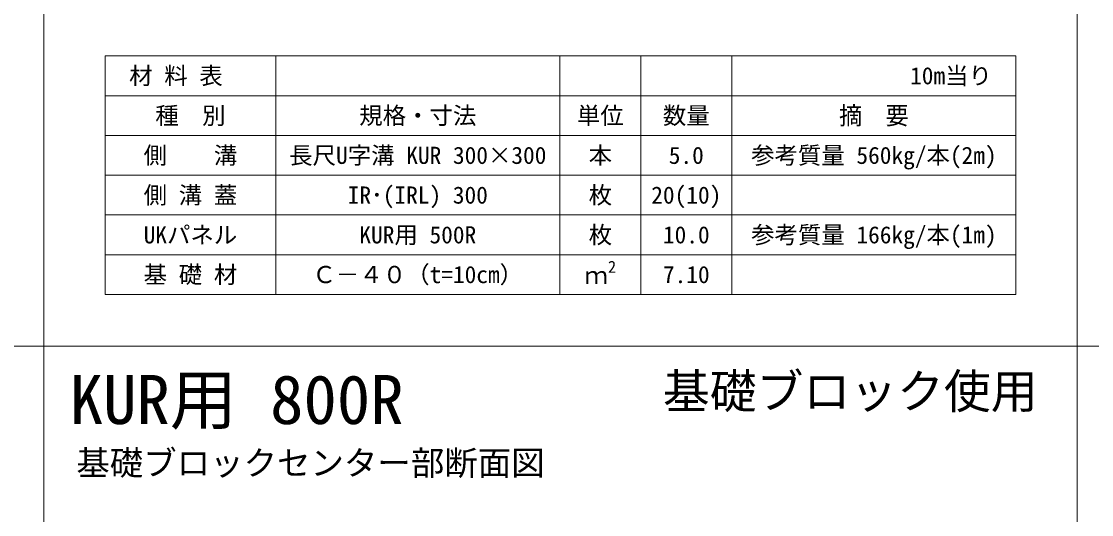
# Model space of a CAD drawing. Units: millimetres at full size, sheet at 1:20; details may follow other scales. Extents: x 201886 to 211886, y 860265 to 873235.
# Drawn here: x 205843 to 207914, y 863139 to 864094 of the extents above; entities that cross this region are included whole.
import ezdxf
from ezdxf.enums import TextEntityAlignment as Align

# ---------------------------------------------------------------- set-up
doc = ezdxf.new("R2010")
doc.units = ezdxf.units.MM
doc.header["$LTSCALE"] = 20
for name, color, linetype, lineweight in [('0_2', 7, 'Continuous', 20), ('Defpoints_3', 8, 'Continuous', 0), ('図枠', 5, 'Continuous', 13), ('寸法・材料表', 7, 'Continuous', 13)]:
    doc.layers.add(name, color=color, linetype=linetype, lineweight=lineweight)
doc.layers.add('文字', color=7, linetype='Continuous')
doc.styles.add('ＭＳ ゴシック', font='')
doc.styles.add('ＭＳ Ｐゴシック', font='')
doc.styles.get('ＭＳ ゴシック').set_extended_font_data('MS Gothic')
doc.styles.get('ＭＳ Ｐゴシック').set_extended_font_data('MS PGothic')

msp = doc.modelspace()

# ---------------------------------------------------------------- linework, layer by layer
at = {"layer": 'Defpoints_3'}
for p, q in [((206005.03, 864027.65), (207767.67, 864027.65)), ((206005.03, 864027.65), (206005.03, 863950.21)), ((206335.03, 864027.65), (206335.03, 863950.21)), ((206885.03, 864027.65), (206885.03, 863950.21)), ((207041.67, 864027.65), (207041.67, 863950.21)), ((207217.67, 864027.65), (207217.67, 863950.21)), ((207767.67, 864027.65), (207767.67, 863950.21))]:
    msp.add_line(p, q, dxfattribs=at)
at = {"layer": '図枠'}
for p, q in [((205886.35, 865865.21), (205886.35, 860265.21)), ((207886.35, 865865.21), (207886.35, 860265.21)), ((201886.35, 863465.21), (207886.35, 863465.21)), ((201886.35, 863465.21), (211886.35, 863465.21))]:
    msp.add_line(p, q, dxfattribs=at)
at = {"layer": '寸法・材料表'}
for p, q in [((206005.03, 863950.21), (207767.67, 863950.21)), ((206005.03, 863950.21), (206005.03, 863565.21)), ((206335.03, 863950.21), (206335.03, 863565.21)), ((206885.03, 863950.21), (206885.03, 863565.21)), ((207041.67, 863950.21), (207041.67, 863565.21)), ((207217.67, 863950.21), (207217.67, 863565.21)), ((207767.67, 863950.21), (207767.67, 863565.21)), ((206005.03, 863873.21), (207767.67, 863873.21)), ((206005.03, 863796.21), (207767.67, 863796.21)), ((206005.03, 863719.21), (207767.67, 863719.21)), ((206005.03, 863642.21), (207767.67, 863642.21)), ((206005.03, 863565.21), (207767.67, 863565.21))]:
    msp.add_line(p, q, dxfattribs=at)

# ---------------------------------------------------------------- texts
at = {"layer": '0_2', "style": 'ＭＳ ゴシック'}
msp.add_text('基礎ブロックセンター部断面図', height=47.47, dxfattribs=at).set_placement((205949.11, 863200.79), align=Align.BOTTOM_LEFT)
at = {"layer": '寸法・材料表', "style": 'ＭＳ ゴシック'}
msp.add_text('\u3000材 料 表', height=33.23, dxfattribs=at).set_placement((206006.08, 863988.93), align=Align.MIDDLE_LEFT)
msp.add_text('10m当り\u3000', height=33.23, dxfattribs=at).set_placement((207766.61, 863988.93), align=Align.MIDDLE_RIGHT)
for s, p in [('種\u3000別', (206170.03, 863911.71)), ('規格・寸法', (206610.03, 863911.71)), ('単位', (206963.35, 863911.71)), ('数量', (207129.67, 863911.71)), ('側\u3000\u3000溝', (206170.03, 863834.71)), ('長尺U字溝 KUR 300×300', (206610.03, 863834.71)), ('本', (206963.35, 863834.71)), ('5.0', (207129.67, 863834.71)), ('参考質量 560kg/本(2m)', (207492.67, 863834.71)), ('側 溝 蓋', (206170.03, 863757.71)), ('IR･(IRL) 300', (206610.03, 863757.71)), ('枚', (206963.35, 863757.71)), ('20(10)', (207129.67, 863757.71)), ('UKパネル', (206170.03, 863680.71)), ('KUR用 500R', (206610.03, 863680.71)), ('枚', (206963.35, 863680.71)), ('参考質量 166kg/本(1m)', (207492.67, 863680.71)), ('10.0', (207129.67, 863680.71)), ('基 礎 材', (206170.03, 863603.71)), ('Ｃ－４０（t=10cm）', (206610.03, 863603.71)), ('7.10', (207129.67, 863603.71))]:
    msp.add_text(s, height=33.23, dxfattribs=at).set_placement(p, align=Align.MIDDLE_CENTER)
at = {"layer": '寸法・材料表', "style": 'ＭＳ Ｐゴシック', "width": 0.95}
msp.add_text('摘\u3000要', height=34.64, dxfattribs=at).set_placement((207492.67, 863911.71), align=Align.MIDDLE_CENTER)
at = {"layer": '寸法・材料表', "style": 'ＭＳ ゴシック'}
for s, height, p in [('2', 23.26, (206978.08, 863600.1)), ('ｍ', 33.23, (206932.75, 863575.6))]:
    msp.add_text(s, height=height, dxfattribs=at).set_placement(p, align=Align.BOTTOM_LEFT)
at = {"layer": '文字', "style": 'ＭＳ ゴシック'}
for s, height, p in [('KUR用 800R', 94.94, (205936.35, 863285.71)), ('基礎ブロック使用', 66.46, (207084.42, 863324.56))]:
    msp.add_text(s, height=height, dxfattribs=at).set_placement(p, align=Align.BOTTOM_LEFT)

doc.saveas('drawing.dxf')
